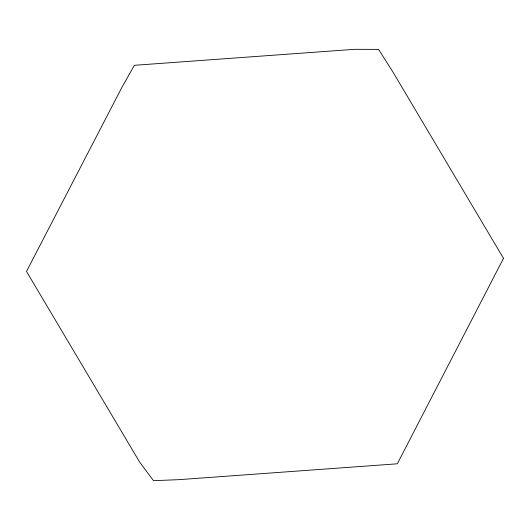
<?xml version="1.0" encoding="UTF-8"?>
<svg xmlns="http://www.w3.org/2000/svg" width="530" height="530" viewBox="0 0 530 530"><rect width="100%" height="100%" fill="white"/><g stroke="black" fill="none" stroke-linecap="round" stroke-linejoin="round"><path stroke-width="0.79" d="M503.5 258.342L397.315 463.803L179.014 479.657L153.514 480.683L139.721 462.213L26.5 271.44L121.966 87.264L134.368 65.309L354.537 49.316L378.559 49.389L392.664 71.583L503.5 258.342"/></g></svg>
